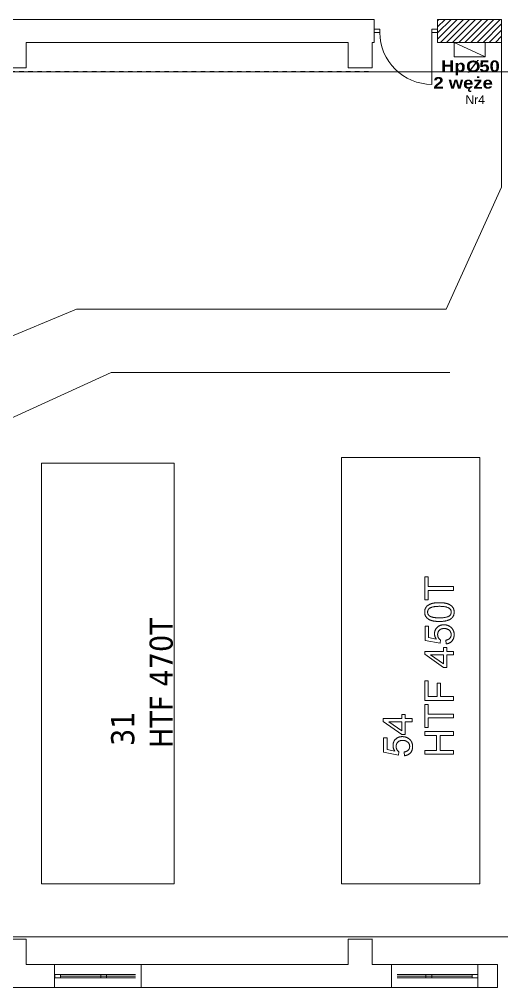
# Model space of a CAD drawing. Header units: millimetres. Extents: x 0 to 134522, y -47271 to 15049.
# Drawn here: x 105116 to 113477, y -45900 to -29100 of the extents above; entities that cross this region are included whole.
import ezdxf

# ---------------------------------------------------------------- set-up
doc = ezdxf.new("R2010")
doc.units = ezdxf.units.MM
doc.header["$MEASUREMENT"] = 0
doc.linetypes.add('DASHED', pattern=[6, 3, -3])
doc.layers.add('Layer0000', color=7, linetype='Continuous', lineweight=20)

msp = doc.modelspace()

# ---------------------------------------------------------------- linework, layer by layer
at = {"layer": 'Layer0000', "color": 7, "linetype": 'Continuous', "lineweight": 20}
for p, q in [((111267, -29100), (91318, -29100)), ((111267, -29100), (111267, -29500)), ((112367, -29500), (112367, -29100)), ((113477, -29100), (112367, -29100)), ((112367, -29123), (112390, -29100)), ((112367, -29335), (112603, -29100)), ((112367, -29229), (112497, -29100)), ((112367, -29441), (112709, -29100)), ((112415, -29500), (112815, -29100)), ((112521, -29500), (112921, -29100)), ((112627, -29500), (113027, -29100)), ((112733, -29500), (113133, -29100)), ((112839, -29500), (113239, -29100)), ((112945, -29500), (113345, -29100)), ((113051, -29500), (113451, -29100)), ((113157, -29500), (113477, -29180)), ((113477, -29100), (113477, -29500)), ((111268, -29328), (111268, -29272)), ((111268, -29272), (111368, -29272)), ((111368, -29328), (111268, -29328)), ((111368, -29272), (111368, -29328)), ((112267, -29328), (112267, -29272)), ((112267, -29272), (112367, -29272)), ((112267, -29328), (112267, -30228)), ((112367, -29328), (112267, -29328)), ((112367, -29272), (112367, -29328)), ((113263, -29500), (113477, -29286)), ((113369, -29500), (113477, -29392)), ((105235, -29940), (105235, -29500)), ((105235, -29500), (110815, -29500)), ((110815, -29500), (110815, -29940)), ((111235, -29940), (111235, -29500)), ((111235, -29500), (111267, -29500)), ((112367, -29500), (113477, -29500)), ((113475, -29500), (113477, -29498)), ((104815, -29940), (105235, -29940)), ((110815, -29940), (111235, -29940)), ((112145, -39172), (112145, -38775)), ((112145, -38775), (112204, -38775)), ((112204, -38775), (112204, -38941)), ((112204, -38941), (112645, -38941)), ((112645, -39007), (112645, -38941)), ((112645, -39007), (112204, -39007)), ((112204, -39007), (112204, -39172)), ((112204, -39172), (112145, -39172)), ((112152, -39876), (112152, -39628)), ((112152, -39628), (112211, -39628)), ((112211, -39628), (112211, -39827)), ((112409, -39925), (112152, -39876)), ((112211, -39827), (112345, -39854)), ((112416, -39867), (112409, -39925)), ((112514, -39936), (112509, -39871)), ((112145, -40116), (112145, -40066)), ((112145, -40066), (112469, -40066)), ((112469, -40344), (112145, -40116)), ((112469, -40127), (112244, -40127)), ((112244, -40127), (112469, -40284)), ((112469, -40066), (112469, -39999)), ((112469, -39999), (112525, -39999)), ((112469, -40127), (112469, -40284)), ((112525, -39999), (112525, -40066)), ((112525, -40066), (112645, -40066)), ((112645, -40127), (112525, -40127)), ((112525, -40127), (112525, -40344)), ((112645, -40127), (112645, -40066)), ((112525, -40344), (112469, -40344)), ((112145, -40917), (112145, -40579)), ((112145, -40579), (112204, -40579)), ((112204, -40579), (112204, -40850)), ((112359, -40850), (112359, -40616)), ((112359, -40616), (112418, -40616)), ((112418, -40616), (112418, -40850)), ((112645, -40917), (112145, -40917)), ((112145, -41384), (112145, -40988)), ((112145, -40988), (112204, -40988)), ((112204, -40850), (112359, -40850)), ((112204, -40988), (112204, -41153)), ((112418, -40850), (112645, -40850)), ((112645, -40917), (112645, -40850)), ((112204, -41153), (112645, -41153)), ((112645, -41219), (112645, -41153)), ((111425, -41280), (111425, -41229)), ((111425, -41229), (111749, -41229)), ((111749, -41508), (111425, -41280)), ((111749, -41291), (111524, -41291)), ((111524, -41291), (111749, -41447)), ((111749, -41229), (111749, -41162)), ((111749, -41162), (111805, -41162)), ((111749, -41291), (111749, -41447)), ((111805, -41162), (111805, -41229)), ((111805, -41229), (111925, -41229)), ((111925, -41291), (111805, -41291)), ((111805, -41291), (111805, -41508)), ((111925, -41291), (111925, -41229)), ((112645, -41219), (112204, -41219)), ((112204, -41219), (112204, -41384)), ((112204, -41384), (112145, -41384)), ((112145, -41523), (112145, -41457)), ((112145, -41457), (112645, -41457)), ((112645, -41457), (112645, -41523)), ((111432, -41817), (111432, -41568)), ((111432, -41568), (111491, -41568)), ((111491, -41568), (111491, -41768)), ((111805, -41508), (111749, -41508)), ((112350, -41523), (112145, -41523)), ((112350, -41783), (112350, -41523)), ((112645, -41523), (112409, -41523)), ((112409, -41523), (112409, -41783)), ((111689, -41865), (111432, -41817)), ((111491, -41768), (111625, -41795)), ((111696, -41807), (111689, -41865)), ((111794, -41876), (111789, -41812)), ((112145, -41849), (112145, -41783)), ((112145, -41783), (112350, -41783)), ((112409, -41783), (112645, -41783)), ((112645, -41849), (112645, -41783)), ((112645, -41849), (112145, -41849)), ((105235, -45060), (104815, -45060)), ((105235, -45500), (105235, -45060)), ((110815, -45060), (110815, -45500)), ((111236, -45060), (110816, -45060)), ((111235, -45500), (111235, -45060)), ((105724, -45500), (105235, -45500)), ((105724, -45500), (105724, -45900)), ((107229, -45500, 600), (105729, -45500, 600)), ((107229, -45900, 600), (107229, -45500, 600)), ((107730, -45500, 600), (107229, -45500, 600)), ((107730, -45500, 600), (110425, -45500)), ((110815, -45500), (110425, -45500)), ((111565, -45500), (111235, -45500)), ((111565, -45500), (111565, -45900)), ((113065, -45500), (111565, -45500)), ((113065, -45900), (113065, -45500)), ((113403, -45500), (113065, -45500)), ((113403, -45500), (113403, -45900)), ((105729, -45672, 1200), (105829, -45672, 1200)), ((105729, -45728, 1200), (105729, -45672, 1200)), ((105829, -45672, 1200), (105829, -45728, 1200)), ((105829, -45672, 1200), (107129, -45672, 1200)), ((106529, -45672, 1200), (106629, -45672, 1200)), ((106529, -45728, 1200), (106529, -45672, 1200)), ((106629, -45672, 1200), (106629, -45728, 1200)), ((112965, -45672, 600), (111665, -45672, 600)), ((112165, -45728, 600), (112165, -45672, 600)), ((112165, -45672, 600), (112265, -45672, 600)), ((112265, -45672, 600), (112265, -45728, 600)), ((112965, -45728, 600), (112965, -45672, 600)), ((112965, -45672, 600), (113065, -45672, 600)), ((113065, -45672, 600), (113065, -45728, 600)), ((105829, -45728, 1200), (105729, -45728, 1200)), ((105829, -45700, 1200), (107129, -45700, 1200)), ((105829, -45728, 1200), (107129, -45728, 1200)), ((106629, -45728, 1200), (106529, -45728, 1200)), ((112965, -45700, 600), (111665, -45700, 600)), ((112965, -45728, 600), (111665, -45728, 600)), ((112265, -45728, 600), (112165, -45728, 600)), ((113065, -45728, 600), (112965, -45728, 600)), ((104084, -45900), (105724, -45900)), ((105729, -45900, 600), (107229, -45900, 600)), ((107229, -45900, 600), (107730, -45900, 600)), ((110425, -45900), (107730, -45900, 600)), ((110425, -45900), (111565, -45900)), ((111565, -45900), (113065, -45900)), ((113065, -45900), (113403, -45900))]:
    msp.add_line(p, q, dxfattribs=at)
at = {"layer": 'Layer0000', "color": 171, "linetype": 'Continuous', "lineweight": 5, "true_color": 0x8c8ceb}
for p, q in [((113192, -29500), (112652, -29500)), ((113192, -29750), (112652, -29500)), ((112652, -29500), (112652, -29750)), ((113192, -29750), (113192, -29500)), ((112652, -29750), (113192, -29750))]:
    msp.add_line(p, q, dxfattribs=at)
at = {"layer": 'Layer0000', "color": 7, "linetype": 'Continuous', "lineweight": 5}
for p, q in [((113475, -29500), (113477, -32011)), ((105338, -30011), (110730, -30011)), ((113477, -32011), (112517, -34129)), ((103173, -35352), (106108, -34129)), ((106108, -34129), (112517, -34129)), ((104026, -36452), (106707, -35229)), ((106707, -35229), (112577, -35229)), ((110700, -44100), (110700, -36700)), ((110700, -36700), (113100, -36700)), ((113100, -36700), (113100, -44100)), ((105500, -44100), (105500, -36800)), ((105500, -36800), (107800, -36800)), ((107800, -36800), (107800, -44100)), ((107800, -44100), (105500, -44100)), ((113100, -44100), (110700, -44100))]:
    msp.add_line(p, q, dxfattribs=at)
at = {"layer": 'Layer0000', "color": 6, "linetype": 'DASHED', "lineweight": 30, "true_color": 0xff00ff}
msp.add_line((111235, -30011), (69010, -30011), dxfattribs=at)
at = {"layer": 'Layer0000', "color": 5, "linetype": 'Continuous', "lineweight": 20, "true_color": 0x0000ff}
for p, q in [((111235, -30011), (69010, -30011)), ((116465, -30011), (111235, -30011)), ((69685, -45021), (116465, -45021))]:
    msp.add_line(p, q, dxfattribs=at)
at = {"layer": 'Layer0000', "color": 7, "linetype": 'Continuous', "lineweight": 20}
msp.add_arc((112267, -29328), 900, 180, 270, dxfattribs=at)
for points, knots in [([(112143, -39384), (112143, -39344), (112175, -39283), (112236, -39244), (112324, -39221), (112398, -39221)], [0, 0, 0, 0.188451, 0.433066, 0.715148, 1, 1, 1]), ([(112398, -39284), (112275, -39284), (112194, -39342), (112194, -39385)], [0, 0, 0, 0.610092, 1, 1, 1]), ([(112398, -39221), (112486, -39221), (112595, -39258), (112654, -39329), (112654, -39384)], [0, 0, 0, 0.36263, 0.734354, 1, 1, 1]), ([(112603, -39384), (112603, -39342), (112521, -39284), (112398, -39284)], [0, 0, 0, 0.389829, 1, 1, 1]), ([(112398, -39547), (112310, -39547), (112202, -39511), (112143, -39439), (112143, -39384)], [0, 0, 0, 0.363966, 0.735416, 1, 1, 1]), ([(112398, -39484), (112522, -39484), (112603, -39427), (112603, -39384)], [0, 0, 0, 0.610704, 1, 1, 1]), ([(112314, -39760), (112314, -39694), (112404, -39604), (112476, -39604)], [0, 0, 0, 0.49261, 1, 1, 1]), ([(112481, -39669), (112428, -39669), (112368, -39728), (112368, -39776)], [0, 0, 0, 0.508857, 1, 1, 1]), ([(112368, -39776), (112368, -39806), (112395, -39854), (112416, -39867)], [0, 0, 0, 0.51281, 1, 1, 1]), ([(112603, -39775), (112603, -39731), (112536, -39669), (112481, -39669)], [0, 0, 0, 0.480588, 1, 1, 1]), ([(112509, -39871), (112556, -39864), (112603, -39812), (112603, -39775)], [0, 0, 0, 0.523897, 1, 1, 1]), ([(112654, -39775), (112654, -39843), (112577, -39930), (112514, -39936)], [0, 0, 0, 0.506654, 1, 1, 1]), ([(111594, -41700), (111594, -41635), (111684, -41545), (111756, -41545)], [0, 0, 0, 0.49261, 1, 1, 1]), ([(111761, -41610), (111708, -41610), (111648, -41669), (111648, -41716)], [0, 0, 0, 0.508857, 1, 1, 1]), ([(111883, -41715), (111883, -41671), (111816, -41610), (111761, -41610)], [0, 0, 0, 0.480588, 1, 1, 1]), ([(111648, -41716), (111648, -41746), (111675, -41794), (111696, -41807)], [0, 0, 0, 0.51281, 1, 1, 1]), ([(111789, -41812), (111836, -41804), (111883, -41752), (111883, -41715)], [0, 0, 0, 0.523897, 1, 1, 1]), ([(111934, -41715), (111934, -41784), (111857, -41870), (111794, -41876)], [0, 0, 0, 0.506654, 1, 1, 1])]:
    msp.add_open_spline(points, degree=2, knots=knots, dxfattribs=at)
for points in [[(112194, -39385), (112194, -39427), (112230, -39453)], [(112230, -39453), (112275, -39484), (112398, -39484)], [(112654, -39384), (112654, -39457), (112602, -39498)], [(112602, -39498), (112539, -39547), (112398, -39547)], [(112476, -39604), (112543, -39604), (112593, -39644)], [(112593, -39644), (112654, -39692), (112654, -39775)], [(112345, -39854), (112314, -39809), (112314, -39760)], [(111756, -41545), (111823, -41545), (111873, -41584)], [(111873, -41584), (111934, -41632), (111934, -41715)], [(111625, -41795), (111594, -41749), (111594, -41700)]]:
    msp.add_open_spline(points, degree=2, dxfattribs=at)

# ---------------------------------------------------------------- texts
at = {"layer": 'Layer0000', "color": 7, "linetype": 'Continuous', "lineweight": -3, "attachment_point": 1}
for s, insert, char_height in [('\\pxsm0.625;\\T1;\\W1;{\\l\\fArial Black|b0;Hp}', (112426, -29809), 200), ('\\pxsm0.625;\\T1;\\W1;{\\l\\fArial Black|b0;%%c}', (112861, -29816), 200), ('\\pxsm0.625;\\T1;\\W1;{\\l\\fArial Black|b0;50}', (113090, -29813), 200), ('\\pxsm0.625;\\T1;\\W1;{\\l\\fArial Black|b0;2 węże}', (112294, -30101), 200), ('\\pxsm0.625;\\T1;\\W1;{\\l\\fArial|b0;Nr4}', (112850, -30418), 150)]:
    msp.add_mtext(s, dxfattribs=dict(at, insert=insert, char_height=char_height))
at = {"layer": 'Layer0000', "color": 7, "linetype": 'Continuous', "lineweight": -3, "char_height": 400, "attachment_point": 1, "rotation": 90}
for s, insert in [('\\pxsm0.625;\\T1;\\W1;{\\l\\fTahoma|b0;HTF 470T}', (107374, -41742)), ('\\pxsm0.625;\\T1;\\W1;{\\l\\fTahoma|b0;31}', (106707, -41708))]:
    msp.add_mtext(s, dxfattribs=dict(at, insert=insert))

doc.saveas('drawing.dxf')
